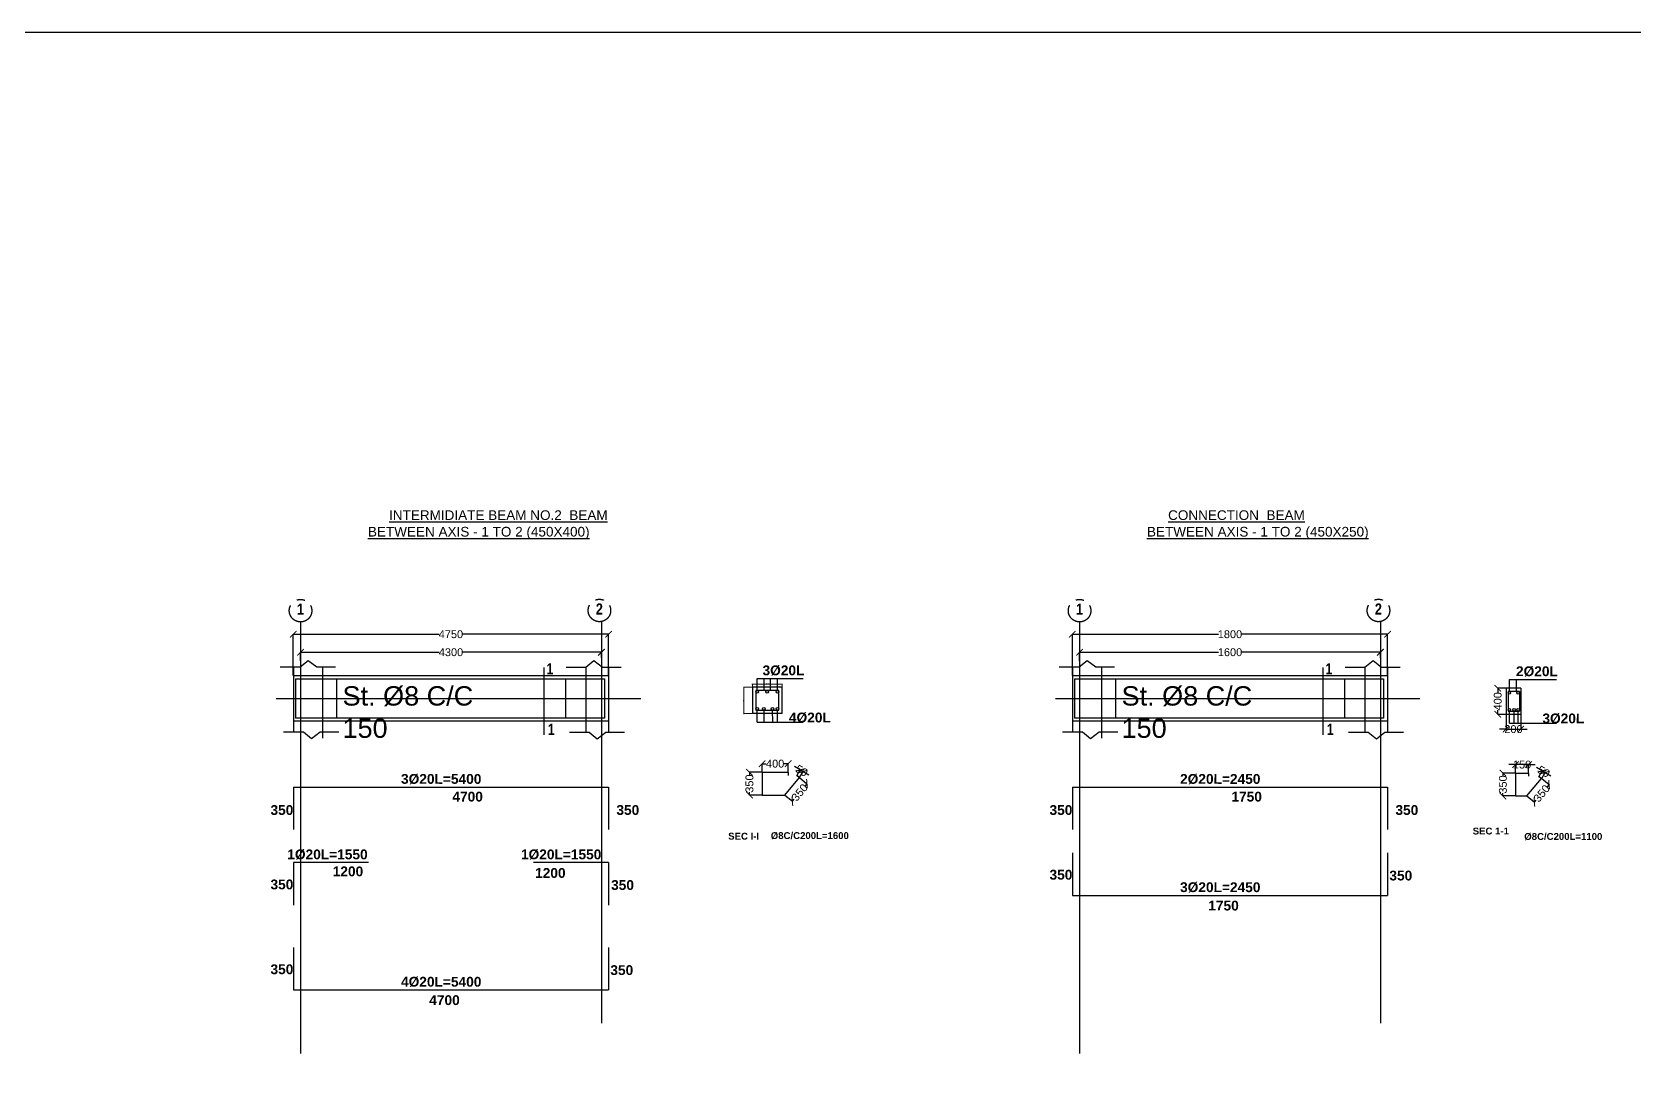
# Model space of a CAD drawing. Header units: inches. Extents: x -291016 to -124071, y 25078 to 137196.
# Drawn here: x -173011 to -148515, y 121306 to 137196 of the extents above; entities that cross this region are included whole.
import ezdxf

# ---------------------------------------------------------------- set-up
doc = ezdxf.new("R2010")
doc.units = ezdxf.units.IN
doc.header["$MEASUREMENT"] = 0
doc.linetypes.add('CENTER', pattern=[2, 1.25, -0.25, 0.25, -0.25])
doc.linetypes.add('CENTER2', pattern=[28.575, 19.05, -3.175, 3.175, -3.175])
doc.layers.add('AXIS', color=8, linetype='CENTER')
doc.layers.add('TEX', color=4, linetype='Continuous')
for name, color, linetype, lineweight in [('bar', 2, 'Continuous', 60), ('texts', 3, 'Continuous', 15), ('wal', 7, 'Continuous', 50)]:
    doc.layers.add(name, color=color, linetype=linetype, lineweight=lineweight)
doc.styles.add('50', font='arial.ttf', dxfattribs={"height": 150})
doc.styles.add('G', font='arial.ttf')
doc.styles.add('SIMPLEX', font='arial.ttf', dxfattribs={"height": 120})
doc.styles.add('Swiss Outline Bold Condensed', font='swisscbo.ttf')
doc.dimstyles.new('25SC', dxfattribs={"dimtxt": 20, "dimasz": 100, "dimexe": 0, "dimexo": 0, "dimgap": 0, "dimtad": 0, "dimdec": 0, "dimzin": 0, "dimdsep": 46, "dimtxsty": 'SIMPLEX', "dimblk": 'ARCHTICK', "dimcen": 0, "dimclrd": 1, "dimclre": 1, "dimclrt": 6, "dimadec": 0, "dimazin": 0, "dimtfac": 1, "dimtdec": 0, "dimtix": 1, "dimtmove": 2, "dimatfit": 3, "dimldrblk": 'ARCHTICK', "dimfxl": 50, "dimtolj": 1, "dimtzin": 0, "dimarcsym": 0})
doc.dimstyles.new('50PEA1', dxfattribs={"dimscale": 0, "dimtxt": 12.5, "dimasz": 5, "dimexe": 5, "dimexo": 10, "dimgap": 5, "dimtad": 1, "dimdec": 0, "dimdsep": 46, "dimtxsty": 'Standard', "dimblk1": 'ARCHTICK', "dimblk2": 'ARCHTICK', "dimsah": 1, "dimcen": 2.5, "dimdle": 10, "dimclrd": 8, "dimclre": 8, "dimclrt": 7, "dimadec": 0, "dimazin": 0, "dimtfac": 1, "dimtdec": 0, "dimtix": 1, "dimtmove": 2, "dimatfit": 3, "dimldrblk": 'ARCHTICK', "dimfxl": 1, "dimtolj": 1, "dimtzin": 0, "dimlwd": 13, "dimlwe": 13, "dimarcsym": 0})

# ---------------------------------------------------------------- blocks, each defined once
blk = doc.blocks.new('_ArchTick')
at = {"color": 0, "const_width": 0.15}
blk.add_lwpolyline([(-0.5, -0.5), (0.5, 0.5)], dxfattribs=at)
blk = doc.blocks.new('*D85')
at = {"color": 1, "lineweight": -2, "transparency": 16777216}
for p, q in [((-168905, 127590), (-168905, 127719)), ((-168905, 127719), (-166787, 127719)), ((-164305, 127719), (-166424, 127719)), ((-164305, 127634), (-164305, 127719))]:
    blk.add_line(p, q, dxfattribs=at)
at = {"layer": 'Defpoints', "color": 0, "transparency": 16777216}
for p in [(-164305, 127719), (-164305, 127634), (-168905, 127590)]:
    blk.add_point(p, dxfattribs=at)
at = {"color": 1, "lineweight": -2, "transparency": 16777216, "xscale": 100, "yscale": 100, "zscale": 100, "rotation": 180}
blk.add_blockref('_ArchTick', (-168905, 127719), dxfattribs=at)
at = {"color": 1, "lineweight": -2, "transparency": 16777216, "xscale": 100, "yscale": 100, "zscale": 100}
blk.add_blockref('_ArchTick', (-164305, 127719), dxfattribs=at)
at = {"color": 6, "transparency": 16777216, "insert": (-166605, 127719), "char_height": 120, "attachment_point": 5, "style": 'SIMPLEX'}
blk.add_mtext('\\A1;4300', dxfattribs=at)
blk = doc.blocks.new('*D86')
at = {"color": 1, "lineweight": -2, "transparency": 16777216}
for p, q in [((-169016, 127364), (-169016, 127994)), ((-169016, 127994), (-166787, 127994)), ((-164196, 127994), (-166424, 127994)), ((-164196, 127364), (-164196, 127994))]:
    blk.add_line(p, q, dxfattribs=at)
at = {"layer": 'Defpoints', "color": 0, "transparency": 16777216}
for p in [(-164196, 127994), (-169016, 127364), (-164196, 127364)]:
    blk.add_point(p, dxfattribs=at)
at = {"color": 1, "lineweight": -2, "transparency": 16777216, "xscale": 100, "yscale": 100, "zscale": 100, "rotation": 180}
blk.add_blockref('_ArchTick', (-169016, 127994), dxfattribs=at)
at = {"color": 1, "lineweight": -2, "transparency": 16777216, "xscale": 100, "yscale": 100, "zscale": 100}
blk.add_blockref('_ArchTick', (-164196, 127994), dxfattribs=at)
at = {"color": 6, "transparency": 16777216, "insert": (-166606, 127994), "char_height": 120, "attachment_point": 5, "style": 'SIMPLEX'}
blk.add_mtext('\\A1;4750', dxfattribs=at)
blk = doc.blocks.new('*D187')
at = {"color": 8, "lineweight": 13, "transparency": 16777216}
for p, q in [((-162003, 127183), (-162133, 127183)), ((-162128, 127193), (-162128, 126773)), ((-162003, 126783), (-162133, 126783))]:
    blk.add_line(p, q, dxfattribs=at)
at = {"layer": 'Defpoints', "color": 0, "transparency": 16777216}
for p in [(-161993, 127183), (-162128, 126783), (-161993, 126783)]:
    blk.add_point(p, dxfattribs=at)
at = {"color": 8, "lineweight": 13, "transparency": 16777216, "xscale": 5, "yscale": 5, "zscale": 5}
for p, rotation in [((-162128, 127183), 90), ((-162128, 126783), 270)]:
    blk.add_blockref('_ArchTick', p, dxfattribs=dict(at, rotation=rotation))
at = {"color": 7, "transparency": 16777216, "insert": (-162139, 126983), "char_height": 12.5, "attachment_point": 5, "rotation": 90}
blk.add_mtext('\\A1;400', dxfattribs=at)
blk = doc.blocks.new('*D188')
at = {"color": 8, "lineweight": 13, "transparency": 16777216}
for p, q in [((-162003, 127232), (-161533, 127232)), ((-161993, 127193), (-161993, 127237)), ((-161543, 127193), (-161543, 127237))]:
    blk.add_line(p, q, dxfattribs=at)
at = {"layer": 'Defpoints', "color": 0, "transparency": 16777216}
for p in [(-161993, 127183), (-161543, 127232), (-161543, 127183)]:
    blk.add_point(p, dxfattribs=at)
at = {"color": 8, "lineweight": 13, "transparency": 16777216, "xscale": 5, "yscale": 5, "zscale": 5, "rotation": 180}
blk.add_blockref('_ArchTick', (-161993, 127232), dxfattribs=at)
at = {"color": 8, "lineweight": 13, "transparency": 16777216, "xscale": 5, "yscale": 5, "zscale": 5}
blk.add_blockref('_ArchTick', (-161543, 127232), dxfattribs=at)
at = {"color": 7, "transparency": 16777216, "insert": (-161768, 127244), "char_height": 12.5, "attachment_point": 5}
blk.add_mtext('\\A1;450', dxfattribs=at)
blk = doc.blocks.new('*D189')
at = {"color": 1, "lineweight": -2, "transparency": 16777216}
for p, q in [((-161273, 125805), (-161161, 125710)), ((-161161, 125710), (-161188, 125677)), ((-161498, 125537), (-161385, 125442)), ((-161385, 125442), (-161358, 125475))]:
    blk.add_line(p, q, dxfattribs=at)
at = {"layer": 'Defpoints', "color": 0, "transparency": 16777216}
for p in [(-161273, 125805), (-161161, 125710), (-161498, 125537)]:
    blk.add_point(p, dxfattribs=at)
at = {"color": 1, "lineweight": -2, "transparency": 16777216, "xscale": 100, "yscale": 100, "zscale": 100}
for p, rotation in [((-161161, 125710), 49.99567424151289), ((-161385, 125442), 229.9956742415129)]:
    blk.add_blockref('_ArchTick', p, dxfattribs=dict(at, rotation=rotation))
at = {"color": 6, "transparency": 16777216, "insert": (-161273, 125576), "char_height": 120, "attachment_point": 5, "rotation": 49.9957, "style": 'SIMPLEX'}
blk.add_mtext('\\A1;350', dxfattribs=at)
blk = doc.blocks.new('*D190')
at = {"color": 1, "lineweight": -2, "transparency": 16777216}
for p, q in [((-161264, 125921), (-161350, 125971)), ((-161317, 125830), (-161264, 125921)), ((-161221, 125896), (-161264, 125921)), ((-161273, 125805), (-161221, 125896)), ((-161221, 125896), (-161134, 125846))]:
    blk.add_line(p, q, dxfattribs=at)
at = {"layer": 'Defpoints', "color": 0, "transparency": 16777216}
for p in [(-161264, 125921), (-161317, 125830), (-161273, 125805)]:
    blk.add_point(p, dxfattribs=at)
at = {"color": 1, "lineweight": -2, "transparency": 16777216, "xscale": 100, "yscale": 100, "zscale": 100}
for p, rotation in [((-161264, 125921), 329.9862666535626), ((-161221, 125896), 149.9862666535626)]:
    blk.add_blockref('_ArchTick', p, dxfattribs=dict(at, rotation=rotation))
at = {"color": 6, "transparency": 16777216, "insert": (-161242, 125908), "char_height": 120, "attachment_point": 5, "rotation": 329.9863, "style": 'SIMPLEX'}
blk.add_mtext('\\A1;50', dxfattribs=at)
blk = doc.blocks.new('*D191')
at = {"color": 1, "lineweight": -2, "transparency": 16777216}
for p, q in [((-161848, 125887), (-161848, 126016)), ((-161848, 126016), (-161783, 126016)), ((-161448, 126016), (-161513, 126016)), ((-161448, 125887), (-161448, 126016))]:
    blk.add_line(p, q, dxfattribs=at)
at = {"layer": 'Defpoints', "color": 0, "transparency": 16777216}
for p in [(-161848, 126016), (-161848, 125887), (-161448, 125887)]:
    blk.add_point(p, dxfattribs=at)
at = {"color": 1, "lineweight": -2, "transparency": 16777216, "xscale": 100, "yscale": 100, "zscale": 100, "rotation": 180}
blk.add_blockref('_ArchTick', (-161848, 126016), dxfattribs=at)
at = {"color": 1, "lineweight": -2, "transparency": 16777216, "xscale": 100, "yscale": 100, "zscale": 100}
blk.add_blockref('_ArchTick', (-161448, 126016), dxfattribs=at)
at = {"color": 6, "transparency": 16777216, "insert": (-161648, 126016), "char_height": 120, "attachment_point": 5, "style": 'SIMPLEX'}
blk.add_mtext('\\A1;400', dxfattribs=at)
blk = doc.blocks.new('*D87')
at = {"color": 1, "lineweight": -2, "transparency": 16777216}
for p, q in [((-161848, 125887), (-162041, 125887)), ((-162041, 125887), (-162041, 125844)), ((-162041, 125537), (-162041, 125579)), ((-161848, 125537), (-162041, 125537))]:
    blk.add_line(p, q, dxfattribs=at)
at = {"layer": 'Defpoints', "color": 0, "transparency": 16777216}
for p in [(-161848, 125887), (-162041, 125537), (-161848, 125537)]:
    blk.add_point(p, dxfattribs=at)
at = {"color": 1, "lineweight": -2, "transparency": 16777216, "xscale": 100, "yscale": 100, "zscale": 100}
for p, rotation in [((-162041, 125887), 90), ((-162041, 125537), 270)]:
    blk.add_blockref('_ArchTick', p, dxfattribs=dict(at, rotation=rotation))
at = {"color": 6, "transparency": 16777216, "insert": (-162041, 125712), "char_height": 120, "attachment_point": 5, "rotation": 90, "style": 'SIMPLEX'}
blk.add_mtext('\\A1;350', dxfattribs=at)
blk = doc.blocks.new('*D100')
at = {"color": 1, "lineweight": -2, "transparency": 16777216}
for p, q in [((-156992, 127590), (-156992, 127719)), ((-156992, 127719), (-154866, 127719)), ((-152392, 127719), (-154519, 127719)), ((-152392, 127634), (-152392, 127719))]:
    blk.add_line(p, q, dxfattribs=at)
at = {"layer": 'Defpoints', "color": 0, "transparency": 16777216}
for p in [(-152392, 127719), (-152392, 127634), (-156992, 127590)]:
    blk.add_point(p, dxfattribs=at)
at = {"color": 1, "lineweight": -2, "transparency": 16777216, "xscale": 100, "yscale": 100, "zscale": 100, "rotation": 180}
blk.add_blockref('_ArchTick', (-156992, 127719), dxfattribs=at)
at = {"color": 1, "lineweight": -2, "transparency": 16777216, "xscale": 100, "yscale": 100, "zscale": 100}
blk.add_blockref('_ArchTick', (-152392, 127719), dxfattribs=at)
at = {"color": 6, "transparency": 16777216, "insert": (-154692, 127719), "char_height": 120, "attachment_point": 5, "style": 'SIMPLEX'}
blk.add_mtext('\\A1;1600', dxfattribs=at)
blk = doc.blocks.new('*D101')
at = {"color": 1, "lineweight": -2, "transparency": 16777216}
for p, q in [((-157103, 127364), (-157103, 127994)), ((-157103, 127994), (-154866, 127994)), ((-152283, 127994), (-154519, 127994)), ((-152283, 127364), (-152283, 127994))]:
    blk.add_line(p, q, dxfattribs=at)
at = {"layer": 'Defpoints', "color": 0, "transparency": 16777216}
for p in [(-152283, 127994), (-157103, 127364), (-152283, 127364)]:
    blk.add_point(p, dxfattribs=at)
at = {"color": 1, "lineweight": -2, "transparency": 16777216, "xscale": 100, "yscale": 100, "zscale": 100, "rotation": 180}
blk.add_blockref('_ArchTick', (-157103, 127994), dxfattribs=at)
at = {"color": 1, "lineweight": -2, "transparency": 16777216, "xscale": 100, "yscale": 100, "zscale": 100}
blk.add_blockref('_ArchTick', (-152283, 127994), dxfattribs=at)
at = {"color": 6, "transparency": 16777216, "insert": (-154693, 127994), "char_height": 120, "attachment_point": 5, "style": 'SIMPLEX'}
blk.add_mtext('\\A1;1800', dxfattribs=at)
blk = doc.blocks.new('*D216')
at = {"color": 1, "lineweight": -2, "transparency": 16777216}
for p, q in [((-149926, 125791), (-149813, 125696)), ((-149813, 125696), (-149841, 125664)), ((-150151, 125523), (-150038, 125428)), ((-150038, 125428), (-150011, 125461))]:
    blk.add_line(p, q, dxfattribs=at)
at = {"layer": 'Defpoints', "color": 0, "transparency": 16777216}
for p in [(-149926, 125791), (-149813, 125696), (-150151, 125523)]:
    blk.add_point(p, dxfattribs=at)
at = {"color": 1, "lineweight": -2, "transparency": 16777216, "xscale": 100, "yscale": 100, "zscale": 100}
for p, rotation in [((-149813, 125696), 49.99567424151289), ((-150038, 125428), 229.9956742415129)]:
    blk.add_blockref('_ArchTick', p, dxfattribs=dict(at, rotation=rotation))
at = {"color": 6, "transparency": 16777216, "insert": (-149926, 125562), "char_height": 120, "attachment_point": 5, "rotation": 49.9957, "style": 'SIMPLEX'}
blk.add_mtext('\\A1;350', dxfattribs=at)
blk = doc.blocks.new('*D217')
at = {"color": 1, "lineweight": -2, "transparency": 16777216}
for p, q in [((-149917, 125907), (-150003, 125957)), ((-149970, 125816), (-149917, 125907)), ((-149926, 125791), (-149873, 125882)), ((-149873, 125882), (-149917, 125907)), ((-149873, 125882), (-149787, 125832))]:
    blk.add_line(p, q, dxfattribs=at)
at = {"layer": 'Defpoints', "color": 0, "transparency": 16777216}
for p in [(-149970, 125816), (-149926, 125791), (-149917, 125907)]:
    blk.add_point(p, dxfattribs=at)
at = {"color": 1, "lineweight": -2, "transparency": 16777216, "xscale": 100, "yscale": 100, "zscale": 100}
for p, rotation in [((-149917, 125907), 329.9862666535626), ((-149873, 125882), 149.9862666535626)]:
    blk.add_blockref('_ArchTick', p, dxfattribs=dict(at, rotation=rotation))
at = {"color": 6, "transparency": 16777216, "insert": (-149895, 125895), "char_height": 120, "attachment_point": 5, "rotation": 329.9863, "style": 'SIMPLEX'}
blk.add_mtext('\\A1;50', dxfattribs=at)
blk = doc.blocks.new('*D218')
at = {"color": 1, "lineweight": -2, "transparency": 16777216}
for p, q in [((-150326, 126002), (-150426, 126002)), ((-150326, 125873), (-150326, 126002)), ((-150126, 126002), (-150326, 126002)), ((-150126, 125873), (-150126, 126002)), ((-150126, 126002), (-150026, 126002))]:
    blk.add_line(p, q, dxfattribs=at)
at = {"layer": 'Defpoints', "color": 0, "transparency": 16777216}
for p in [(-150326, 126002), (-150326, 125873), (-150126, 125873)]:
    blk.add_point(p, dxfattribs=at)
at = {"color": 1, "lineweight": -2, "transparency": 16777216, "xscale": 100, "yscale": 100, "zscale": 100}
blk.add_blockref('_ArchTick', (-150326, 126002), dxfattribs=at)
at = {"color": 1, "lineweight": -2, "transparency": 16777216, "xscale": 100, "yscale": 100, "zscale": 100, "rotation": 180}
blk.add_blockref('_ArchTick', (-150126, 126002), dxfattribs=at)
at = {"color": 6, "transparency": 16777216, "insert": (-150226, 126002), "char_height": 120, "attachment_point": 5, "style": 'SIMPLEX'}
blk.add_mtext('\\A1;150', dxfattribs=at)
blk = doc.blocks.new('*D215')
at = {"color": 1, "lineweight": -2, "transparency": 16777216}
for p, q in [((-150326, 125873), (-150519, 125873)), ((-150519, 125873), (-150519, 125831)), ((-150519, 125523), (-150519, 125566)), ((-150326, 125523), (-150519, 125523))]:
    blk.add_line(p, q, dxfattribs=at)
at = {"layer": 'Defpoints', "color": 0, "transparency": 16777216}
for p in [(-150326, 125873), (-150519, 125523), (-150326, 125523)]:
    blk.add_point(p, dxfattribs=at)
at = {"color": 1, "lineweight": -2, "transparency": 16777216, "xscale": 100, "yscale": 100, "zscale": 100}
for p, rotation in [((-150519, 125873), 90), ((-150519, 125523), 270)]:
    blk.add_blockref('_ArchTick', p, dxfattribs=dict(at, rotation=rotation))
at = {"color": 6, "transparency": 16777216, "insert": (-150519, 125698), "char_height": 120, "attachment_point": 5, "rotation": 90, "style": 'SIMPLEX'}
blk.add_mtext('\\A1;350', dxfattribs=at)
blk = doc.blocks.new('*D219')
at = {"color": 1, "lineweight": -2, "transparency": 16777216}
for p, q in [((-150471, 127170), (-150598, 127170)), ((-150598, 127170), (-150598, 127104)), ((-150598, 126770), (-150598, 126835)), ((-150471, 126770), (-150598, 126770))]:
    blk.add_line(p, q, dxfattribs=at)
at = {"layer": 'Defpoints', "color": 0, "transparency": 16777216}
for p in [(-150471, 127170), (-150598, 126770), (-150471, 126770)]:
    blk.add_point(p, dxfattribs=at)
at = {"color": 1, "lineweight": -2, "transparency": 16777216, "xscale": 100, "yscale": 100, "zscale": 100}
for p, rotation in [((-150598, 127170), 90), ((-150598, 126770), 270)]:
    blk.add_blockref('_ArchTick', p, dxfattribs=dict(at, rotation=rotation))
at = {"color": 6, "transparency": 16777216, "insert": (-150598, 126970), "char_height": 120, "attachment_point": 5, "rotation": 90, "style": 'SIMPLEX'}
blk.add_mtext('\\A1;400', dxfattribs=at)
blk = doc.blocks.new('*D220')
at = {"color": 1, "lineweight": -2, "transparency": 16777216}
for p, q in [((-150471, 126770), (-150471, 126544)), ((-150246, 126770), (-150246, 126544)), ((-150471, 126544), (-150571, 126544)), ((-150471, 126544), (-150246, 126544)), ((-150246, 126544), (-150146, 126544))]:
    blk.add_line(p, q, dxfattribs=at)
at = {"layer": 'Defpoints', "color": 0, "transparency": 16777216}
for p in [(-150471, 126770), (-150246, 126770), (-150246, 126544)]:
    blk.add_point(p, dxfattribs=at)
at = {"color": 1, "lineweight": -2, "transparency": 16777216, "xscale": 100, "yscale": 100, "zscale": 100}
blk.add_blockref('_ArchTick', (-150471, 126544), dxfattribs=at)
at = {"color": 1, "lineweight": -2, "transparency": 16777216, "xscale": 100, "yscale": 100, "zscale": 100, "rotation": 180}
blk.add_blockref('_ArchTick', (-150246, 126544), dxfattribs=at)
at = {"color": 6, "transparency": 16777216, "insert": (-150358, 126544), "char_height": 120, "attachment_point": 5, "style": 'SIMPLEX'}
blk.add_mtext('\\A1;200', dxfattribs=at)

msp = doc.modelspace()

# ---------------------------------------------------------------- linework, layer by layer
at = {"color": 3}
for p, q in [((-169215.7492, 127494.3547), (-168913.2492, 127494.3547)), ((-169015.5008, 127494.3725), (-169015.5008, 126500.8433)), ((-168913.2492, 127494.3547), (-168788.2175, 127595.3548)), ((-168788.2175, 127595.3548), (-168657.7492, 127494.3547)), ((-168657.7492, 127494.3547), (-168372.7492, 127494.3547)), ((-168563.234, 126404.3254), (-168563.234, 127494.3547)), ((-164846.0008, 127491.0441), (-164543.5008, 127491.0441)), ((-164543.5008, 127491.0441), (-164418.4691, 127592.0443)), ((-164543.3215, 127491.0441), (-164543.3215, 126492.2562)), ((-164418.4691, 127592.0443), (-164288.0008, 127491.0441)), ((-164288.0008, 127491.0441), (-164003.0008, 127491.0441)), ((-164195.5008, 127491.0441), (-164195.5008, 126492.2562)), ((-157302.7492, 127494.3547), (-157000.2492, 127494.3547)), ((-157102.5008, 127494.3725), (-157102.5008, 126500.8433)), ((-157000.2492, 127494.3547), (-156875.2175, 127595.3548)), ((-156875.2175, 127595.3548), (-156744.7492, 127494.3547)), ((-156744.7492, 127494.3547), (-156459.7492, 127494.3547)), ((-156650.234, 126404.3254), (-156650.234, 127494.3547)), ((-152933.0008, 127491.0441), (-152630.5008, 127491.0441)), ((-152630.5008, 127491.0441), (-152505.4691, 127592.0443)), ((-152630.3215, 127491.0441), (-152630.3215, 126492.2562)), ((-152505.4691, 127592.0443), (-152375.0008, 127491.0441)), ((-152375.0008, 127491.0441), (-152090.0008, 127491.0441)), ((-152282.5008, 127491.0441), (-152282.5008, 126492.2562)), ((-169015.5008, 127364.1374), (-164195.5008, 127364.1817)), ((-161992.6026, 127183.2929), (-161992.6026, 126783.2929)), ((-161542.6026, 127183.2929), (-161992.6026, 127183.2929)), ((-161542.6026, 127183.2929), (-161992.6026, 127183.2929)), ((-161542.6026, 126783.2929), (-161542.6026, 127183.2929)), ((-157102.5008, 127364.1374), (-152282.5008, 127364.1817)), ((-150470.5008, 127169.6936), (-150470.5008, 126769.6936)), ((-150245.5008, 127169.6936), (-150470.5008, 127169.6936)), ((-150245.5008, 127169.6936), (-150470.5008, 127169.6936)), ((-150245.5008, 127169.6936), (-150245.5008, 126769.6936)), ((-169276.0008, 127014.1936), (-163701.0008, 127014.1936)), ((-157363.0008, 127014.1936), (-151788.0008, 127014.1936)), ((-164195.5008, 126664.1936), (-169015.5008, 126664.1936)), ((-161542.6026, 126783.2929), (-161992.6026, 126783.2929)), ((-152282.5008, 126664.1936), (-157102.5008, 126664.1936)), ((-150245.5008, 126769.6936), (-150470.5008, 126769.6936)), ((-169164.484, 126500.8254), (-168861.984, 126500.8254)), ((-168861.984, 126500.8254), (-168736.9522, 126399.8253)), ((-168736.9522, 126399.8253), (-168606.484, 126500.8254)), ((-168606.484, 126500.8254), (-168321.484, 126500.8254)), ((-164794.7355, 126497.5149), (-164492.2355, 126497.5149)), ((-164492.2355, 126497.5149), (-164367.2038, 126396.5147)), ((-164367.2038, 126396.5147), (-164236.7355, 126497.5149)), ((-164236.7355, 126497.5149), (-163951.7355, 126497.5149)), ((-157251.484, 126500.8254), (-156948.984, 126500.8254)), ((-156948.984, 126500.8254), (-156823.9522, 126399.8253)), ((-156823.9522, 126399.8253), (-156693.484, 126500.8254)), ((-156693.484, 126500.8254), (-156408.484, 126500.8254)), ((-152881.7355, 126497.5149), (-152579.2355, 126497.5149)), ((-152579.2355, 126497.5149), (-152454.2038, 126396.5147)), ((-152454.2038, 126396.5147), (-152323.7355, 126497.5149)), ((-152323.7355, 126497.5149), (-152038.7355, 126497.5149)), ((-161448.1026, 125886.7929), (-161448.1026, 125836.7929)), ((-161273.4246, 125804.5127), (-161316.7199, 125829.5231)), ((-150126.0008, 125873.1936), (-150126.0008, 125823.1936)), ((-149926.3228, 125790.9134), (-149969.618, 125815.9238)), ((-169015.5751, 125658.193), (-164195.5751, 125658.193)), ((-169015.5751, 125658.193), (-169015.5751, 125008.193)), ((-164195.5751, 125658.2492), (-164195.5751, 125008.2492)), ((-157102.5751, 125658.193), (-152282.5751, 125658.193)), ((-157102.5751, 125658.193), (-157102.5751, 125008.193)), ((-152282.5751, 125658.2492), (-152282.5751, 125008.2492)), ((-169015.6254, 124505.1938), (-169015.6254, 123855.1938)), ((-167865.6254, 124505.1938), (-169015.6254, 124505.1938)), ((-164195.6254, 124505.25), (-165345.6254, 124505.25)), ((-164195.6254, 124505.25), (-164195.6254, 123855.25)), ((-157102.5497, 124653.6372), (-157102.5497, 124003.6372)), ((-152282.5497, 124653.6934), (-152282.5497, 124003.6934)), ((-157102.5497, 124003.6372), (-152282.5497, 124003.6934)), ((-169015.6127, 123208.6945), (-169015.6127, 122558.6945)), ((-164195.6127, 123208.7507), (-164195.6127, 122558.7507)), ((-169015.6127, 122558.6945), (-164195.6127, 122558.7507))]:
    msp.add_line(p, q, dxfattribs=at)
at = {"color": 6}
for p, q in [((-168982.4855, 127314.1936), (-164258.9983, 127314.1936)), ((-168982.4855, 127314.1936), (-168982.4855, 126714.1936)), ((-168355.5008, 127314.1936), (-168355.5008, 126714.1936)), ((-164855.5008, 127314.1936), (-164855.5008, 126714.1936)), ((-164258.9983, 127314.1936), (-164258.9983, 126714.1936)), ((-157069.4855, 127314.1936), (-152345.9983, 127314.1936)), ((-157069.4855, 127314.1936), (-157069.4855, 126714.1936)), ((-156442.5008, 127314.1936), (-156442.5008, 126714.1936)), ((-152942.5008, 127314.1936), (-152942.5008, 126714.1936)), ((-152345.9983, 127314.1936), (-152345.9983, 126714.1936)), ((-161942.6026, 127133.2929), (-161942.6026, 126833.2929)), ((-161592.6026, 127133.2929), (-161942.6026, 127133.2929)), ((-161592.6026, 126833.2929), (-161592.6026, 127133.2929)), ((-150440.5008, 127119.6936), (-150440.5008, 126819.6936)), ((-150265.5008, 127119.6936), (-150440.5008, 127119.6936)), ((-150265.5008, 127119.6936), (-150265.5008, 126819.6936)), ((-164258.9983, 126714.1936), (-168982.4855, 126714.1936)), ((-161942.6026, 126833.2929), (-161592.6026, 126833.2929)), ((-152345.9983, 126714.1936), (-157069.4855, 126714.1936)), ((-150440.5008, 126819.6936), (-150265.5008, 126819.6936)), ((-161848.1026, 125886.7929), (-161848.1026, 125536.7929)), ((-161848.1026, 125886.7929), (-161448.1026, 125886.7929)), ((-161498.1026, 125536.7929), (-161273.4246, 125804.5127)), ((-150326.0008, 125873.1936), (-150326.0008, 125523.1936)), ((-150326.0008, 125873.1936), (-150126.0008, 125873.1936)), ((-150151.0008, 125523.1936), (-149926.3228, 125790.9134)), ((-161848.1026, 125536.7929), (-161498.1026, 125536.7929)), ((-150326.0008, 125523.1936), (-150151.0008, 125523.1936))]:
    msp.add_line(p, q, dxfattribs=at)
at = {"color": 0}
for p, q in [((-161922.6026, 127133.2929), (-161922.6026, 127317.2929)), ((-161922.6026, 127317.2929), (-161220.6026, 127317.2929)), ((-161813.6026, 127133.2929), (-161813.6026, 127317.2929)), ((-161716.6026, 127133.2929), (-161716.6026, 127317.2929)), ((-161612.6026, 127133.2929), (-161612.6026, 127317.2929)), ((-150420.5008, 127119.6936), (-150420.5008, 127303.6936)), ((-150420.5008, 127303.6936), (-149698.5008, 127303.6936)), ((-150311.5008, 127119.6936), (-150311.5008, 127303.6936)), ((-161922.6026, 126649.2929), (-161922.6026, 126833.2929)), ((-161922.6026, 126649.2929), (-161220.6026, 126649.2929)), ((-161813.6026, 126649.2929), (-161813.6026, 126833.2929)), ((-161682.1026, 126649.2929), (-161689.1026, 126833.2929)), ((-161612.6026, 126649.2929), (-161612.6026, 126833.2929)), ((-150420.5008, 126635.6936), (-150420.5008, 126819.6936)), ((-150348.5008, 126635.6936), (-150348.5008, 126819.6936)), ((-150285.5008, 126635.6936), (-150285.5008, 126819.6936)), ((-150420.5008, 126635.6936), (-149698.5008, 126635.6936))]:
    msp.add_line(p, q, dxfattribs=at)
at = {"color": 3}
msp.add_lwpolyline([(-291016.0008, 137196.5), (-124070.9026, 137196.5), (-124070.9026, 25078.3067), (-291016.0008, 25078.3067)], close=True, dxfattribs=at)
at = {"color": 6}
for centre in [(-161922.6026, 127113.2929), (-161771.0081, 127113.2929), (-161612.6026, 127113.2929), (-150420.5008, 127099.6936), (-150285.5008, 127099.6936), (-161922.6026, 126853.2929), (-161820.1026, 126853.2929), (-161689.1026, 126853.2929), (-161612.6026, 126853.2929), (-150420.5008, 126839.6936), (-150348.5008, 126839.6936), (-150285.5008, 126839.6936)]:
    msp.add_circle(centre, 20, dxfattribs=at)
at = {"layer": 'AXIS', "linetype": 'CENTER2', "ltscale": 1000}
for p, q in [((-168905.4651, 128182.4797), (-168905.7526, 121584.9267)), ((-164305.4651, 128182.5919), (-164305.7323, 122051.4299)), ((-156992.4651, 128182.4797), (-156992.7526, 121584.9267)), ((-152392.4651, 128182.5919), (-152392.7323, 122051.4299))]:
    msp.add_line(p, q, dxfattribs=at)
at = {"layer": 'AXIS', "ltscale": 500}
for centre in [(-168905.4651, 128354.3368), (-164335.0098, 128357.5683), (-156992.4651, 128354.3368), (-152422.0098, 128357.5683)]:
    msp.add_circle(centre, 171.857, dxfattribs=at)
at = {"layer": 'bar', "ltscale": 150, "const_width": 20}
for points in [[(-165182.0008, 126456.6936), (-165182.0008, 127486.9609)], [(-153269.0008, 126456.6936), (-153269.0008, 127486.9609)]]:
    msp.add_lwpolyline(points, dxfattribs=at)

# ---------------------------------------------------------------- texts
at = {"layer": 'TEX'}
for s, height, style, p in [('%%UINTERMIDIATE BEAM NO.2  BEAM', 148, 'G', (-167552.0008, 129740.4287)), ('%%UCONNECTION  BEAM', 148, 'G', (-155639.0008, 129740.4287)), ('%%UBETWEEN AXIS - 1 TO 2 (450X400)', 148, 'G', (-167875.0008, 129487.1936)), ('%%UBETWEEN AXIS - 1 TO 2 (450X250)', 148, 'G', (-155962.0008, 129487.1936)), ('1', 170, 'Swiss Outline Bold Condensed', (-168960.516, 128291.6424)), ('2', 170, 'Swiss Outline Bold Condensed', (-164390.0607, 128294.8739)), ('1', 170, 'Swiss Outline Bold Condensed', (-157047.516, 128291.6424)), ('2', 170, 'Swiss Outline Bold Condensed', (-152477.0607, 128294.8739)), ('1', 170, 'Swiss Outline Bold Condensed', (-165145.9604, 127381.0132)), ('1', 170, 'Swiss Outline Bold Condensed', (-153232.9604, 127381.0132)), ('1', 170, 'Swiss Outline Bold Condensed', (-165125.5008, 126456.6936)), ('1', 170, 'Swiss Outline Bold Condensed', (-153212.5008, 126456.6936))]:
    msp.add_text(s, height=height, dxfattribs=dict(at, style=style)).set_placement(p)
at = {"layer": 'TEX', "char_height": 296, "attachment_point": 1, "style": 'G'}
for insert in [(-168263.5008, 127200.1936), (-156350.5008, 127200.1936)]:
    msp.add_mtext_dynamic_manual_height_columns('St. %%C8 C/C 150', width=2462.399683, gutter_width=1, heights=[0], dxfattribs=dict(at, insert=insert))
at = {"layer": 'texts', "lineweight": 50, "ltscale": 2, "char_height": 105, "attachment_point": 1}
for s, insert, width in [('{\\fArial|b1|i0|c0|p34;SEC I-I}', (-162366.0852, 124960.6449), 610.442651), ('{\\fArial|b1|i0|c0|p34;%%C8C/C200L=1600}', (-161714.8706, 124969.8336), 364.62196), ('{\\fArial|b1|i0|c0|p34;SEC 1-1}', (-150981.0008, 125039.1936), 703.982526), ('{\\fArial|b1|i0|c0|p34;%%C8C/C200L=1100}', (-150192.7687, 124956.2343), 364.62196)]:
    msp.add_mtext(s, dxfattribs=dict(at, insert=insert, width=width))
at = {"layer": 'wal', "lineweight": 50, "char_height": 150, "attachment_point": 3, "rotation": 359.95372519, "style": '50'}
for s, insert in [('{\\fArial|b1|i0|c0|p34;3%%C20L}', (-161200.6026, 127516.9228)), ('{\\fArial|b1|i0|c0|p34;2%%C20L}', (-149678.5008, 127503.3236)), ('{\\fArial|b1|i0|c0|p34;4%%C20L}', (-160796.6026, 126796.4228)), ('{\\fArial|b1|i0|c0|p34;3%%C20L}', (-149274.5008, 126782.8236)), ('{\\fArial|b1|i0|c0|p34;3%%C20L=5400}', (-166139.8278, 125857.823)), ('{\\fArial|b1|i0|c0|p34;2%%C20L=2450}', (-154226.8278, 125857.823)), ('{\\fArial|b1|i0|c0|p34;4700}', (-166117.3278, 125587.323)), ('{\\fArial|b1|i0|c0|p34;1750}', (-154204.3278, 125587.323)), ('{\\fArial|b1|i0|c0|p34;350}', (-169015.5222, 125383.1936)), ('{\\fArial|b1|i0|c0|p34;350}', (-163726.0008, 125383.2498)), ('{\\fArial|b1|i0|c0|p34;350}', (-157102.5222, 125383.1936)), ('{\\fArial|b1|i0|c0|p34;350}', (-151813.0008, 125383.2498)), ('{\\fArial|b1|i0|c0|p34;1%%C20L=1550}', (-167879.0008, 124704.8237)), ('{\\fArial|b1|i0|c0|p34;1%%C20L=1550}', (-164305.6167, 124704.861)), ('{\\fArial|b1|i0|c0|p34;1200}', (-167947.5008, 124445.4287)), ('{\\fArial|b1|i0|c0|p34;350}', (-169015.5724, 124245.7531)), ('{\\fArial|b1|i0|c0|p34;1200}', (-164852.6915, 124420.9544)), ('{\\fArial|b1|i0|c0|p34;350}', (-163806.9478, 124236.8091)), ('{\\fArial|b1|i0|c0|p34;350}', (-157102.4968, 124394.1965)), ('{\\fArial|b1|i0|c0|p34;3%%C20L=2450}', (-154226.7649, 124203.2672)), ('{\\fArial|b1|i0|c0|p34;350}', (-151905.3849, 124381.7518)), ('{\\fArial|b1|i0|c0|p34;1750}', (-154558.3849, 123922.6956)), ('{\\fArial|b1|i0|c0|p34;350}', (-169015.5597, 122949.2538)), ('{\\fArial|b1|i0|c0|p34;4%%C20L=5400}', (-166139.8278, 122758.3245)), ('{\\fArial|b1|i0|c0|p34;350}', (-163818.4478, 122936.8091)), ('{\\fArial|b1|i0|c0|p34;4700}', (-166471.4478, 122477.7529))]:
    msp.add_mtext(s, dxfattribs=dict(at, insert=insert))

# ---------------------------------------------------------------- dimensions: what is measured, and where the dimension line sits
at = {"color": 3}
for base, p1, p2, text, picture, middle in [((-164195.5008, 127993.8725), (-169015.5008, 127364.1374), (-164195.5008, 127364.1374), '4750', '*D86', (-166605.5008, 127993.8725)), ((-152282.5008, 127993.8725), (-157102.5008, 127364.1374), (-152282.5008, 127364.1374), '1800', '*D101', (-154692.5008, 127993.8725)), ((-164305.489, 127718.9277), (-168905.491, 127589.8741), (-164305.489, 127634.4429), '4300', '*D85', (-166605.49, 127718.9277)), ((-152392.489, 127718.9277), (-156992.491, 127589.8741), (-152392.489, 127634.4429), '1600', '*D100', (-154692.49, 127718.9277)), ((-150245.5008, 126544.1936), (-150470.5008, 126769.6936), (-150245.5008, 126769.6936), '200', '*D220', (-150358.0008, 126544.1936)), ((-150326.0008, 126002.1936), (-150126.0008, 125873.1936), (-150326.0008, 125873.1936), '150', '*D218', (-150226.0008, 126002.1936))]:
    dim = msp.add_linear_dim(base=base, p1=p1, p2=p2, text=text, dimstyle='25SC', dxfattribs=at)
    dim.commit()
    dim.dimension.update_dxf_attribs({"geometry": picture, "text_midpoint": middle})
dim = msp.add_linear_dim(base=(-162127.6026, 126783.2929), p1=(-161992.6026, 127183.2929), p2=(-161992.6026, 126783.2929), angle=90, dimstyle='50PEA1', override={"dimscale": 1}, dxfattribs=at)
dim.commit()
dim.dimension.update_dxf_attribs({"geometry": '*D187', "text_midpoint": (-162138.8526, 126983.2929)})
dim = msp.add_linear_dim(base=(-161542.6026, 127232.2929), p1=(-161992.6026, 127183.2929), p2=(-161542.6026, 127183.2929), dimstyle='50PEA1', override={"dimscale": 1}, dxfattribs=at)
dim.commit()
dim.dimension.update_dxf_attribs({"geometry": '*D188', "text_midpoint": (-161767.6026, 127243.5429)})
for base, p1, p2, picture, middle in [((-150597.5008, 126769.6936), (-150470.5008, 127169.6936), (-150470.5008, 126769.6936), '*D219', (-150597.5008, 126969.6936)), ((-162041.1026, 125536.7929), (-161848.1026, 125886.7929), (-161848.1026, 125536.7929), '*D87', (-162041.1026, 125711.7929)), ((-150519.0008, 125523.1936), (-150326.0008, 125873.1936), (-150326.0008, 125523.1936), '*D215', (-150519.0008, 125698.1936))]:
    dim = msp.add_linear_dim(base=base, p1=p1, p2=p2, angle=90, dimstyle='25SC', dxfattribs=at)
    dim.commit()
    dim.dimension.update_dxf_attribs({"geometry": picture, "text_midpoint": middle})
dim = msp.add_linear_dim(base=(-161848.1026, 126015.7929), p1=(-161448.1026, 125886.7929), p2=(-161848.1026, 125886.7929), dimstyle='25SC', dxfattribs=at)
dim.commit()
dim.dimension.update_dxf_attribs({"geometry": '*D191', "text_midpoint": (-161648.1026, 126015.7929)})
for p1, p2, distance, picture, middle in [((-161273.4246, 125804.5127), (-161316.7199, 125829.5231), -105.6175, '*D190', (-161242.2416, 125908.4726)), ((-149926.3228, 125790.9134), (-149969.618, 125815.9238), -105.6175, '*D217', (-149895.1397, 125894.8734)), ((-161498.1026, 125536.7929), (-161273.4246, 125804.5127), -147.4037, '*D189', (-161272.853, 125575.895)), ((-150151.0008, 125523.1936), (-149926.3228, 125790.9134), -147.4037, '*D216', (-149925.7511, 125562.2957))]:
    dim = msp.add_aligned_dim(p1=p1, p2=p2, distance=distance, dimstyle='25SC', dxfattribs=at)
    dim.commit()
    dim.dimension.update_dxf_attribs({"geometry": picture, "text_midpoint": middle})

doc.saveas('drawing.dxf')
